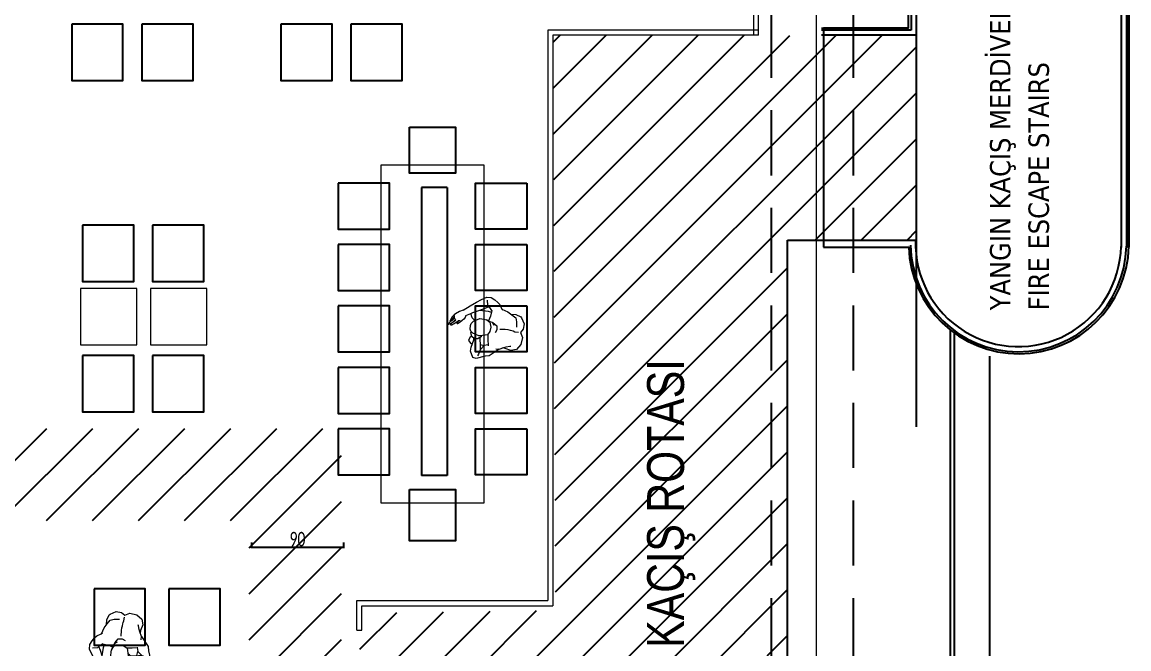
# Model space of a CAD drawing. Header units: millimetres. Extents: x -24 to 530668, y -246875 to -2983.
# Drawn here: x 260649 to 261729, y -123384 to -122772 of the extents above; entities that cross this region are included whole.
import ezdxf

# ---------------------------------------------------------------- set-up
doc = ezdxf.new("R2010")
doc.units = ezdxf.units.MM
doc.header["$PDMODE"] = 2
doc.linetypes.add('DASHED2', pattern=[9.525, 6.35, -3.175])
doc.layers.get('0').update_dxf_attribs({"lineweight": 20})
for name, color, linetype, lineweight in [('A-RCON-1', 8, 'Continuous', 5), ('CAM', 141, 'Continuous', 0), ('t_tarama', 253, 'Continuous', 5), ('tefris', 30, 'Continuous', 0), ('tefrişoturum', 59, 'Continuous', 25)]:
    doc.layers.add(name, color=color, linetype=linetype, lineweight=lineweight)
doc.layers.add('a_calculation_brut room areas', color=92, linetype='Continuous', plot=False)
for name, color, linetype in [('a_circulation_stair_plan', 1, 'Continuous'), ('a_facade cladding_stone_elevation', 43, 'Continuous'), ('a_grid_label_1_1', 9, 'Continuous'), ('a_structure_steel structure_elevation2', 9, 'Continuous'), ('a_text_1_1000_english', 7, 'Continuous'), ('a_text_1_100_turkish', 7, 'Continuous'), ('Kıtc-014 Elk Tes İşaretler', 1, 'Continuous')]:
    doc.layers.add(name, color=color, linetype=linetype)
doc.styles.get("Standard").update_dxf_attribs({"font": 'times.ttf', "height": 12})
doc.styles.add('Ölçü50', font='calibri.ttf', dxfattribs={"width": 0.7})
doc.dimstyles.new('olcu10', dxfattribs={"dimtxt": 14, "dimasz": 2, "dimexe": 1.25, "dimexo": 0.625, "dimgap": 0.5, "dimtad": 1, "dimdec": 1, "dimrnd": 0.5, "dimzin": 9, "dimtxsty": 'Ölçü50', "dimblk": 'ARCHTICK', "dimcen": 2, "dimclrd": 256, "dimclre": 256, "dimclrt": 6, "dimazin": 2, "dimtfac": 1, "dimtdec": 1, "dimtix": 1, "dimtmove": 0, "dimatfit": 3, "dimldrblk": 'ARCHTICK', "dimfxl": 1, "dimlwd": -1, "dimarcsym": 0})

# ---------------------------------------------------------------- blocks, each defined once
blk = doc.blocks.new('dada')
for p, q in [((219967.8, -31810.1), (219965.6, -31815.3)), ((219965.6, -31815.3), (219966.3, -31821)), ((219973.4, -31806.9), (219967.8, -31810.1)), ((219980.5, -31807), (219973.4, -31806.9)), ((219984.7, -31810), (219980.5, -31807)), ((219984.3, -31815.6), (219984.6, -31812.1)), ((219984.6, -31817.3), (219984.3, -31815.6)), ((219988.6, -31808.2), (219984.7, -31810)), ((219993.9, -31808.4), (219988.6, -31808.2)), ((219994, -31816.3), (219988.8, -31815.1)), ((219998.9, -31812.3), (219993.9, -31808.4)), ((219999.7, -31813.2), (219998.9, -31812.3)), ((220000.9, -31818.5), (219999.7, -31813.2)), ((219964.1, -31826.5), (219961.5, -31828.8)), ((219963.6, -31829.8), (219964.1, -31826.5)), ((219964.1, -31826.5), (219966.7, -31822.6)), ((219966.3, -31821), (219966.1, -31823.5)), ((219966.7, -31822.6), (219967.9, -31820.3)), ((219967.9, -31820.3), (219969.4, -31817.1)), ((219969.4, -31817.1), (219969.8, -31816.1)), ((219983.4, -31830.6), (219984.4, -31825.3)), ((219984.4, -31825.3), (219984.7, -31822.8)), ((219984.6, -31818.7), (219984.6, -31817.3)), ((219984.6, -31820.5), (219984.6, -31818.7)), ((219984.7, -31822.8), (219984.6, -31820.5)), ((219997.6, -31817.9), (219994, -31816.3)), ((219999.7, -31822.2), (219997.6, -31817.9)), ((220001.6, -31826.6), (219999.7, -31822.2)), ((220000.2, -31823.1), (220000.9, -31818.5)), ((220002.8, -31833), (220001.6, -31826.6)), ((219955.5, -31834.6), (219954.2, -31838.4)), ((219961.5, -31828.8), (219955.5, -31834.6)), ((219982, -31833.1), (219978.9, -31834)), ((219985.9, -31833.9), (219982, -31833.1)), ((219988.1, -31839.2), (219985.7, -31836.9)), ((219988, -31838.6), (219985.9, -31833.9)), ((220002.9, -31833.1), (220001.9, -31831.9)), ((220006.7, -31835.8), (220002.9, -31833.1)), ((220008.3, -31838.4), (220006.7, -31835.8)), ((219954.2, -31838.4), (219950.3, -31846.2)), ((219950.3, -31846.2), (219950.4, -31849.8)), ((219954.9, -31845.1), (219953.1, -31845.6)), ((219959.4, -31844.5), (219954.9, -31845.1)), ((219964.3, -31841.6), (219959.4, -31844.5)), ((219962.8, -31845.2), (219959.4, -31844.5)), ((219970.6, -31847.5), (219962.8, -31845.2)), ((219964.2, -31845.6), (219964.3, -31841.6)), ((219965.9, -31838.1), (219964.3, -31841.6)), ((219965.9, -31838.1), (219965, -31837.7)), ((219970.3, -31839.5), (219965.9, -31838.1)), ((219970.6, -31848), (219969.1, -31849.2)), ((219975.3, -31840.4), (219970.3, -31839.5)), ((219971, -31847.2), (219970.6, -31848)), ((219972.2, -31846.3), (219971, -31847.2)), ((219972.2, -31846.3), (219972.9, -31846.5)), ((219972.6, -31847.5), (219972.2, -31849)), ((219975.1, -31840.7), (219972.6, -31847.5)), ((219978.8, -31839.4), (219975.1, -31840.7)), ((219983.2, -31839.4), (219978.8, -31839.4)), ((219987.6, -31841.5), (219983.2, -31839.4)), ((219989.4, -31844.9), (219987.6, -31841.5)), ((219988.1, -31839.2), (219988, -31838.6)), ((219988.5, -31841.6), (219988.1, -31839.2)), ((219989.1, -31844.1), (219988.5, -31841.6)), ((219993.5, -31842.3), (219988.6, -31843)), ((219988.9, -31851.8), (219989.4, -31847.8)), ((219989.4, -31845.9), (219989.1, -31844.1)), ((219989.4, -31847.8), (219989.4, -31844.9)), ((219999.3, -31842.1), (219993.5, -31842.3)), ((219997, -31853.7), (219997.9, -31845.6)), ((219997.9, -31845.6), (219997.6, -31842.2)), ((219999.3, -31842.1), (220002.3, -31845.7)), ((220000, -31849), (220002.3, -31845.7)), ((220002.3, -31845.7), (220003.5, -31847.3)), ((220003.5, -31847.3), (220008, -31848.7)), ((220010.1, -31841.6), (220008.3, -31838.4)), ((220011.5, -31845.8), (220010.1, -31841.6)), ((220010.8, -31850.1), (220011.5, -31845.8)), ((219950.4, -31849.8), (219955.8, -31853.3)), ((219955.8, -31853.3), (219959.9, -31853.5)), ((219959.9, -31853.5), (219963.5, -31853.2)), ((219963.2, -31854.8), (219963.4, -31853.2)), ((219965.6, -31857.5), (219963.2, -31854.8)), ((219963.5, -31853.2), (219967.3, -31852.8)), ((219968.5, -31857.1), (219965.6, -31857.5)), ((219967.3, -31852.8), (219968.8, -31852.9)), ((219970.3, -31855.5), (219968.5, -31857.1)), ((219969.1, -31849.2), (219968.6, -31852.2)), ((219968.6, -31852.2), (219970.2, -31855.4)), ((219968.6, -31852.2), (219968.6, -31852.2)), ((219970.2, -31855.4), (219972, -31856.6)), ((219972, -31856.6), (219973.4, -31857.2)), ((219972.2, -31849), (219973.4, -31855)), ((219973.4, -31855), (219974.9, -31857.4)), ((219973.4, -31857.2), (219974.3, -31857.1)), ((219974.3, -31857.1), (219974, -31855.9)), ((219974.9, -31857.4), (219976.6, -31858.5)), ((219976.6, -31858.5), (219980.3, -31859.2)), ((219980.3, -31859.2), (219982.4, -31858.8)), ((219982.4, -31858.8), (219985.1, -31857.1)), ((219985.1, -31857.1), (219988.9, -31851.8)), ((219985.8, -31856.2), (219987.9, -31859.4)), ((219993.2, -31859.7), (219997, -31853.7)), ((219997, -31853.7), (220000, -31849)), ((219998.7, -31863.7), (220003.7, -31858.5)), ((220003.7, -31858.5), (220007.4, -31854.5)), ((220007.4, -31854.5), (220010.8, -31850.1)), ((220010.8, -31850.1), (220010.8, -31850.1)), ((219981, -31869.8), (219980.1, -31870.4)), ((219983.2, -31868.1), (219981, -31869.8)), ((219984.9, -31866.8), (219983.2, -31868.1)), ((219986.8, -31865.9), (219984.9, -31866.8)), ((219988.6, -31865.9), (219986.8, -31865.9)), ((219987.9, -31859.4), (219991.6, -31861.6)), ((219988.6, -31865.9), (219991.6, -31861.6)), ((219993.3, -31869.5), (219991.2, -31872.7)), ((219991.6, -31861.6), (219993.2, -31859.7)), ((219993.3, -31869.5), (219998.7, -31863.7)), ((219976.3, -31878.1), (219976.7, -31876.9)), ((219976.4, -31878.4), (219976.3, -31878.1)), ((219976.8, -31878.5), (219976.4, -31878.4)), ((219976.5, -31879.8), (219978.1, -31877.9)), ((219976.6, -31880.4), (219976.5, -31879.8)), ((219976.9, -31880.6), (219976.6, -31880.4)), ((219976.7, -31876.9), (219977.5, -31876.1)), ((219977.9, -31877.8), (219976.8, -31878.5)), ((219979.2, -31879.3), (219976.9, -31880.6)), ((219977.5, -31876.1), (219978.5, -31875)), ((219978.7, -31877), (219977.9, -31877.8)), ((219978.1, -31877.9), (219979, -31877.2)), ((219978.5, -31875), (219979.2, -31874.4)), ((219980.1, -31875.8), (219978.7, -31877)), ((219980.1, -31870.4), (219978.8, -31871.8)), ((219978.8, -31871.8), (219978.9, -31872.1)), ((219978.9, -31872.1), (219979.2, -31872.2)), ((219979, -31877.2), (219980.3, -31876.2)), ((219979.2, -31872.2), (219981.2, -31871.8)), ((219979.2, -31874.4), (219980.3, -31873.4)), ((219981, -31877.7), (219979.2, -31879.3)), ((219981.2, -31878.6), (219979.2, -31879.3)), ((219979.4, -31879.5), (219979.2, -31879.3)), ((219981, -31879.2), (219979.4, -31879.5)), ((219982.1, -31874.4), (219980.1, -31875.8)), ((219980.3, -31873.4), (219981.5, -31872.2)), ((219980.3, -31876.2), (219981.3, -31875.3)), ((219982.2, -31876.8), (219981, -31877.7)), ((219984.3, -31878.3), (219981, -31879.2)), ((219981.2, -31871.8), (219982.2, -31871.3)), ((219983.5, -31877.4), (219981.2, -31878.6)), ((219981.3, -31875.3), (219982.2, -31874.6)), ((219981.5, -31872.2), (219982.2, -31871.3)), ((219982.2, -31874.6), (219982.1, -31874.4)), ((219982.2, -31871.3), (219982.7, -31870.2)), ((219982.2, -31874.6), (219983.9, -31875.9)), ((219982.2, -31876.8), (219983.9, -31875.9)), ((219985.2, -31876.8), (219983.5, -31877.4)), ((219983.9, -31875.9), (219986.7, -31877.1)), ((219986.7, -31877.1), (219984.3, -31878.3)), ((219986, -31876.8), (219985.2, -31876.8)), ((219987.9, -31875.9), (219986.7, -31877.1)), ((219991.2, -31872.7), (219987.9, -31875.9))]:
    blk.add_line(p, q)
blk = doc.blocks.new('_ArchTick')
at = {"color": 0, "linetype": 'ByBlock', "const_width": 0.15}
blk.add_lwpolyline([(-0.5, -0.5), (0.5, 0.5)], dxfattribs=at)
blk = doc.blocks.new('*D711')
at = {"layer": 'DEFPOINTS', "color": 0, "transparency": 16777216}
for p in [(260872.9, -123279.3), (260962.9, -123279.3), (260962.9, -123284.2)]:
    blk.add_point(p, dxfattribs=at)
at = {"layer": 'Kıtc-014 Elk Tes İşaretler', "lineweight": -2, "transparency": 16777216}
for p, q in [((260872.9, -123279.9), (260872.9, -123285.4)), ((260962.9, -123279.9), (260962.9, -123285.4))]:
    blk.add_line(p, q, dxfattribs=at)
at = {"layer": 'Kıtc-014 Elk Tes İşaretler', "transparency": 16777216}
blk.add_line((260872.9, -123284.2), (260962.9, -123284.2), dxfattribs=at)
at = {"layer": 'Kıtc-014 Elk Tes İşaretler', "transparency": 16777216, "xscale": 2, "yscale": 2, "zscale": 2, "rotation": 180}
blk.add_blockref('_ArchTick', (260872.9, -123284.2), dxfattribs=at)
at = {"layer": 'Kıtc-014 Elk Tes İşaretler', "transparency": 16777216, "xscale": 2, "yscale": 2, "zscale": 2}
blk.add_blockref('_ArchTick', (260962.9, -123284.2), dxfattribs=at)
at = {"layer": 'Kıtc-014 Elk Tes İşaretler', "color": 6, "transparency": 16777216, "insert": (260917.9, -123276.5), "char_height": 14, "attachment_point": 5, "style": 'Ölçü50'}
blk.add_mtext('90', dxfattribs=at)

msp = doc.modelspace()

# ---------------------------------------------------------------- hatches: boundary and pattern name
at = {"layer": 'a_structure_steel structure_elevation2', "true_color": 0xed1f24}
h = msp.add_hatch(dxfattribs=at)
h.set_pattern_fill('ANSI31', color=240, scale=10)
h.set_pattern_definition([(45, (0, 199.188), (-22.4506403, 22.4506403), [])])
h.paths.add_polyline_path([(260405.715, -123808.098), (260094.297, -123808.098), (260094.297, -124274.626), (260004.964, -124274.626), (260004.964, -123718.098), (260315.715, -123718.098), (260315.715, -123258.355), (259859.017, -123258.355), (259859.017, -123497.674), (259769.017, -123497.674), (259769.017, -123168.355), (260207.526, -123168.355), (260207.526, -122566.151), (259130.087, -122566.151), (259130.087, -122476.151), (260297.526, -122476.151), (260297.526, -123168.355), (260960.932, -123168.355), (260960.932, -123505.455), (260870.932, -123505.455), (260870.932, -123258.355), (260405.715, -123258.355), (260405.715, -123718.098), (260888.661, -123718.098), (260888.661, -123829.27), (260706.336, -123829.27), (260706.336, -124274.626), (260616.336, -124274.626), (260616.336, -123808.098)])
h = msp.add_hatch(dxfattribs=at)
h.set_pattern_fill('ANSI31', color=240, scale=10)
h.set_pattern_definition([(45, (232235.527, -137040.48), (-22.45064, 22.45064), [])])
h.paths.add_polyline_path([(259345.868, -123707.98), (259774.227, -123707.98), (259774.227, -124303.255), (261110.632, -124301.457), (261110.632, -123625.825), (260964.227, -123625.525), (260964.227, -123545.947), (260980.754, -123545.947), (260978.447, -123348.431), (261169.756, -123345.946), (261167.444, -122784.247), (261521.984, -122784.69), (261521.984, -122984.468), (261396.266, -122984.468), (261396.266, -123857.942), (261396.266, -124491.705), (259345.868, -124491.705)])
h = msp.add_hatch(dxfattribs=at)
h.set_pattern_fill('ANSI31', color=240, scale=10)
h.set_pattern_definition([(45, (232235.527, -137040.48), (-22.45064, 22.45064), [])])
h.paths.add_polyline_path([(259345.868, -123707.98), (259774.227, -123707.98), (259774.227, -124303.255), (261110.632, -124301.457), (261110.632, -123625.825), (260964.227, -123625.525), (260964.227, -123545.947), (260980.754, -123545.947), (260978.447, -123348.431), (261169.756, -123345.946), (261167.444, -122784.247), (261521.984, -122784.69), (261521.984, -122984.468), (261396.266, -122984.468), (261396.266, -123857.942), (261396.266, -124491.705), (259345.868, -124491.705)])

# ---------------------------------------------------------------- linework, layer by layer
at = {"layer": 'a_calculation_brut room areas', "elevation": -0.002}
msp.add_lwpolyline([(261431.25, -122991.468), (261514.551, -122991.468, 0.97208936), (261729.486, -122990.543), (261729.486, -121922.48), (261514.141, -121922.48), (261514.141, -122777.468), (261431.25, -122777.468)], format="xyb", close=True, dxfattribs=at)
at = {"layer": 'a_circulation_stair_plan'}
for p, q in [((261514.141, -121922.48, -17818.274), (261514.141, -122777.468, -17966.192)), ((261729.486, -121922.48, -17820.569), (261729.486, -122991.351, -17967.187)), ((261516.984, -121927.323, -17817.119), (261516.984, -122779.468, -17966.192)), ((261521.984, -121927.325, -17817.119), (261521.984, -122784.468, -17966.192)), ((261721.984, -121927.325, -17752.673), (261721.984, -122991.845, -17900.322)), ((261726.984, -121927.323, -17752.673), (261727.064, -122991.778, -17901.574)), ((261429.527, -122777.468, -17966.192), (261514.141, -122777.468, -17966.192)), ((261396.266, -122984.468, -17965.548), (261521.349, -122984.468, -17967.472)), ((261396.266, -124491.705, -17966.195), (261396.266, -122984.468, 0.639)), ((261396.266, -122984.468, 0.639), (261521.349, -122984.468, -1.285))]:
    msp.add_line(p, q, dxfattribs=at)
at = {"layer": 'a_circulation_stair_plan', "elevation": -17966.192}
for points in [[(261516.984, -122779.468), (261429.527, -122779.468)], [(261521.984, -122784.468), (261429.527, -122784.468)]]:
    msp.add_lwpolyline(points, dxfattribs=at)
at = {"layer": 'a_circulation_stair_plan'}
for centre, radius, start, end in [((261621.648, -122988.11, -17968.752), 100.366, 177.920342, 358.608409), ((261714.22, -122991.468, -17967.472), 199.999, 179.421241, 179.427029), ((261622.005, -122987.963, -17967.26), 107.512, 181.8683, 358.624928), ((261621.706, -122991.157, -17835.406), 105.359, 179.651372, 179.668947), ((261621.76, -122988.146, -17704.62), 105.33, 180.719574, 358.706754)]:
    msp.add_arc(centre, radius, start, end, dxfattribs=at)
at = {"layer": 'a_facade cladding_stone_elevation'}
for p, q in [((261554.967, -123072.015, -17966.192), (261554.967, -124540.48, -17966.192)), ((261558.967, -123075.055, -17966.192), (261558.967, -124540.48, -17966.192)), ((261593.785, -124540.48, -17966.296), (261593.785, -123097.788, -17967.501))]:
    msp.add_line(p, q, dxfattribs=at)
at = {"layer": 'a_grid_label_1_1', "linetype": 'DASHED2', "ltscale": 10}
for p, q in [((261380.527, -124540.48, -17966.192), (261380.527, -121278.216, -17966.192)), ((261460.527, -124540.48, -17966.192), (261460.527, -121278.216, -17966.192))]:
    msp.add_line(p, q, dxfattribs=at)
at = {"layer": 'a_structure_steel structure_elevation2'}
msp.add_line((261521.984, -122784.468, -17966.192), (261521.984, -123166.755, -17966.192), dxfattribs=at)
at = {"layer": 'CAM'}
msp.add_line((261363.057, -122326.415), (261363.057, -122784.491), dxfattribs=at)
for points in [[(261368.057, -122784.498), (261368.057, -122326.415)], [(261368.057, -122779.498), (261162.285, -122779.498), (261162.285, -123336.544)], [(261368.057, -122784.498), (261167.285, -122784.498), (261167.285, -123341.544)], [(260975.754, -123336.544), (261162.285, -123336.544)], [(260980.754, -123341.544), (261167.285, -123341.544)]]:
    msp.add_lwpolyline(points, dxfattribs=at)
at = {"layer": 'CAM', "elevation": 0}
for points in [[(260975.754, -123365.45), (260975.754, -123336.544)], [(260980.754, -123365.45), (260980.754, -123341.544)]]:
    msp.add_lwpolyline(points, dxfattribs=at)
at = {"layer": 't_tarama', "elevation": -17966.834}
msp.add_lwpolyline([(261424.477, -124519.93), (261424.477, -121877.326)], dxfattribs=at)
at = {"layer": 'tefris', "linetype": 'Continuous'}
msp.add_lwpolyline([(260999.777, -122911.114), (261099.777, -122911.114), (261099.777, -123241.305), (260999.777, -123241.305)], close=True, dxfattribs=at)
for points in [[(260706.192, -123031.811), (260706.192, -123086.811), (260761.192, -123086.811), (260761.192, -123031.811), (260706.192, -123031.811)], [(260774.601, -123031.811), (260774.601, -123086.811), (260829.601, -123086.811), (260829.601, -123031.811), (260774.601, -123031.811)]]:
    msp.add_lwpolyline(points, dxfattribs=at)
at = {"layer": 'tefris', "linetype": 'Continuous', "elevation": 0}
msp.add_lwpolyline([(260975.754, -123365.45), (260980.754, -123365.45)], dxfattribs=at)
at = {"layer": 'tefrişoturum'}
for points in [[(260697.536, -122773.594), (260697.536, -122828.594), (260747.536, -122828.594), (260747.536, -122773.594)], [(260765.945, -122773.594), (260765.945, -122828.594), (260815.945, -122828.594), (260815.945, -122773.594)], [(260901.631, -122773.594), (260901.631, -122828.594), (260951.631, -122828.594), (260951.631, -122773.594)], [(260970.04, -122773.594), (260970.04, -122828.594), (261020.04, -122828.594), (261020.04, -122773.594)], [(261027.277, -122874.114), (261072.277, -122874.114), (261072.277, -122919.114), (261027.277, -122919.114)], [(260957.777, -122928.71), (260957.777, -122973.71), (261007.777, -122973.71), (261007.777, -122928.71)], [(261141.777, -122928.71), (261141.777, -122973.71), (261091.777, -122973.71), (261091.777, -122928.71)], [(260708.036, -122969.772), (260708.036, -123024.772), (260758.036, -123024.772), (260758.036, -122969.772)], [(260776.445, -122969.772), (260776.445, -123024.772), (260826.445, -123024.772), (260826.445, -122969.772)], [(260957.777, -122988.71), (260957.777, -123033.71), (261007.777, -123033.71), (261007.777, -122988.71)], [(261141.777, -122988.71), (261141.777, -123033.71), (261091.777, -123033.71), (261091.777, -122988.71)], [(260957.777, -123048.71), (260957.777, -123093.71), (261007.777, -123093.71), (261007.777, -123048.71)], [(261141.777, -123048.71), (261141.777, -123093.71), (261091.777, -123093.71), (261091.777, -123048.71)], [(260708.036, -123097.145), (260708.036, -123152.145), (260758.036, -123152.145), (260758.036, -123097.145)], [(260776.445, -123097.145), (260776.445, -123152.145), (260826.445, -123152.145), (260826.445, -123097.145)], [(260957.777, -123108.71), (260957.777, -123153.71), (261007.777, -123153.71), (261007.777, -123108.71)], [(261141.777, -123108.71), (261141.777, -123153.71), (261091.777, -123153.71), (261091.777, -123108.71)], [(260957.777, -123168.71), (260957.777, -123213.71), (261007.777, -123213.71), (261007.777, -123168.71)], [(261141.777, -123168.71), (261141.777, -123213.71), (261091.777, -123213.71), (261091.777, -123168.71)], [(261027.277, -123227.963), (261072.277, -123227.963), (261072.277, -123277.963), (261027.277, -123277.963)], [(260719.308, -123325.097), (260719.308, -123380.097), (260769.308, -123380.097), (260769.308, -123325.097)], [(260792.377, -123325.097), (260792.377, -123380.097), (260842.377, -123380.097), (260842.377, -123325.097)]]:
    msp.add_lwpolyline(points, close=True, dxfattribs=at)
for points in [[(261039.105, -122933.114), (261039.105, -123214.305)], [(261064.105, -122933.114), (261039.105, -122933.114)], [(261064.105, -122933.114), (261064.105, -123214.305)], [(261064.105, -123214.305), (261039.105, -123214.305)]]:
    msp.add_lwpolyline(points, dxfattribs=at)

# ---------------------------------------------------------------- block references
at = {"layer": 'A-RCON-1', "xscale": -1}
for p, rotation in [((241507.754, -344479.139), 256.7058778140276), ((482153.808, -142978.614), 346.7058778140276)]:
    msp.add_blockref('dada', p, dxfattribs=dict(at, rotation=rotation))

# ---------------------------------------------------------------- texts
at = {"layer": 'a_structure_steel structure_elevation2', "color": 240, "true_color": 0xed1f24, "insert": (261259.229, -123547.94, -0.005), "char_height": 36, "width": 518.45457, "attachment_point": 1, "rotation": 90}
msp.add_mtext('{\\fArial|b0|i0|c162|p34;\\W0.8;YANGIN KAÇIŞ ROTASI}', dxfattribs=at)
at = {"layer": 'a_text_1_1000_english', "insert": (261631.486, -123052.997, -17966.192), "char_height": 20, "width": 672.52035, "attachment_point": 1, "rotation": 90}
msp.add_mtext('{\\fTahoma|b0|i0|c162|p34;FIRE ESCAPE STAIRS}', dxfattribs=at)
at = {"layer": 'a_text_1_100_turkish', "insert": (261593.915, -123052.997, -17966.192), "char_height": 20, "width": 672.52035, "attachment_point": 1, "rotation": 90}
msp.add_mtext('{\\fTahoma|b0|i0|c162|p34;YANGIN KAÇIŞ MERDİVENİ}', dxfattribs=at)

# ---------------------------------------------------------------- dimensions: what is measured, and where the dimension line sits
at = {"layer": 'Kıtc-014 Elk Tes İşaretler'}
dim = msp.add_linear_dim(base=(260962.881, -123284.154), p1=(260872.881, -123279.308), p2=(260962.881, -123279.308), dimstyle='olcu10', dxfattribs=at)
dim.commit()
dim.dimension.update_dxf_attribs({"geometry": '*D711', "text_midpoint": (260917.881, -123276.482)})

doc.saveas('drawing.dxf')
